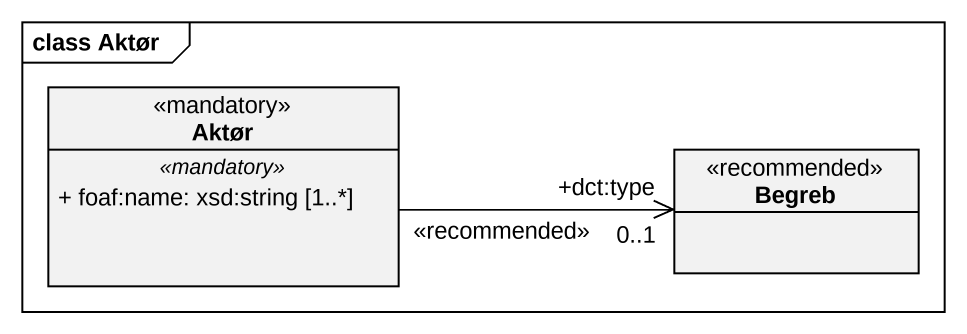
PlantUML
@startuml
mainframe class Aktør
hide circle
hide empty members
skinparam classAttributeIconSize 0
class Aktør <<mandatory>> {
  .. <<mandatory>> ..
  + foaf:name: xsd:string [1..*]
}
class Begreb <<recommended>>
Aktør -right-> "+dct:type\n0..1" Begreb : <<recommended>>
@enduml
